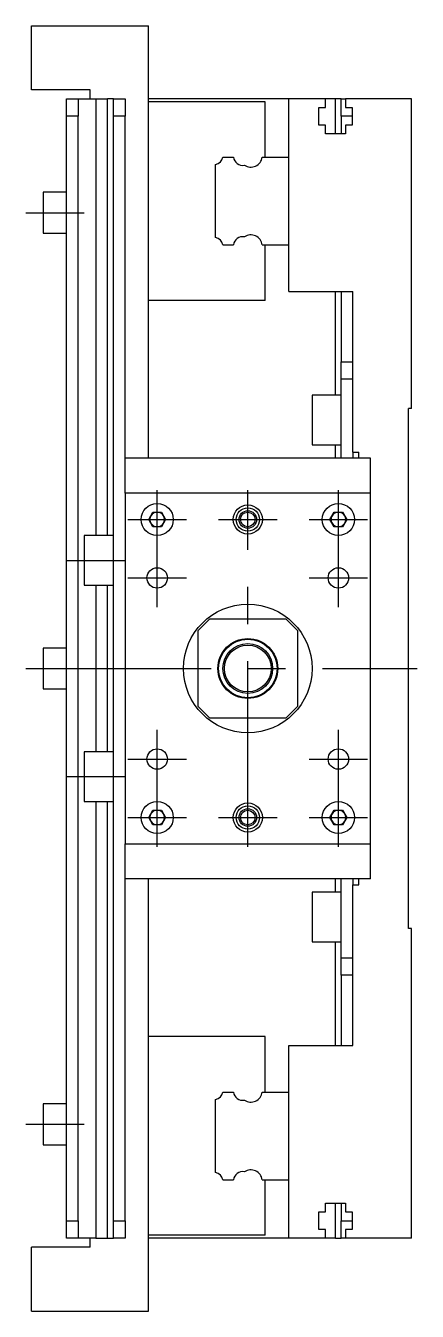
# Model space of a CAD drawing. Extents: x -28 to 853, y -271 to 112.
# Drawn here: x 785.5 to 852.5, y -110 to 110 of the extents above; entities that cross this region are included whole.
import ezdxf

# ---------------------------------------------------------------- set-up
doc = ezdxf.new("R2010")
doc.units = 0
doc.linetypes.add('CENTER', pattern=[50.8, 31.75, -6.35, 6.35, -6.35])
doc.layers.get('0').update_dxf_attribs({"linetype": 'CONTINUOUS'})
doc.layers.add('CENTER', color=1, linetype='CENTER')

msp = doc.modelspace()

# ---------------------------------------------------------------- linework, layer by layer
at = {"color": 7, "linetype": 'CONTINUOUS'}
for p, q in [((786.53, 99), (786.53, 110)), ((786.53, 110), (806.53, 110)), ((806.53, 36), (806.53, 110)), ((796.53, 99), (786.53, 99)), ((792.53, 97.5), (794.53, 97.5)), ((792.53, 94.5), (792.53, 97.5)), ((794.53, 97.5), (797.53, 97.5)), ((794.53, 97.5), (794.53, 94.5)), ((796.53, 97.5), (796.53, 99)), ((797.53, 97.5), (797.53, 22.75)), ((797.53, 97.5), (799.53, 97.5)), ((799.53, 22.75), (799.53, 97.5)), ((800.53, 97.5), (799.53, 97.5)), ((800.53, 97.5), (802.53, 97.5)), ((800.53, 94.5), (800.53, 97.5)), ((802.53, 97.5), (802.53, 94.5)), ((830.53, 97.5), (806.53, 97.5)), ((826.53, 97), (806.53, 97)), ((826.53, 87.5), (826.53, 97)), ((830.53, 87.5), (830.53, 97.5)), ((836.83, 97.5), (830.53, 97.5)), ((838.53, 97.5), (836.83, 97.5)), ((836.83, 96), (836.83, 97.5)), ((838.53, 91.5), (838.53, 97.5)), ((839.53, 97.5), (838.53, 97.5)), ((839.53, 97.5), (840.23, 97.5)), ((839.53, 94.5), (839.53, 97.5)), ((840.23, 97.5), (840.23, 96)), ((851.53, 97.5), (840.23, 97.5)), ((851.53, 44.5), (851.53, 97.5)), ((835.68, 96), (836.83, 96)), ((835.68, 93), (835.68, 96)), ((840.23, 96), (841.38, 96)), ((841.38, 96), (841.38, 93)), ((794.53, 94.5), (792.53, 94.5)), ((792.53, -94.5), (792.53, 94.5)), ((794.53, -94.5), (794.53, 94.5)), ((800.53, -94.5), (800.53, 94.5)), ((802.53, 94.5), (800.53, 94.5)), ((802.53, 36), (802.53, 94.5)), ((836.83, 93), (835.68, 93)), ((836.83, 91.5), (836.83, 93)), ((841.38, 94.5), (839.53, 94.5)), ((839.53, 94.5), (839.53, 91.5)), ((840.23, 93), (840.23, 91.5)), ((841.38, 93), (840.23, 93)), ((840.23, 91.5), (836.83, 91.5)), ((818.03, 73.752272), (818.03, 86.247728)), ((819.282272, 87.5), (821.05668, 87.5)), ((826.007372, 87.5), (830.53, 87.5)), ((830.53, 72.5), (830.53, 87.5)), ((830.53, 72.5), (830.53, 87.5)), ((788.53, 81.5), (788.53, 78)), ((792.53, 81.5), (788.53, 81.5)), ((788.53, 78), (788.53, 74.5)), ((788.53, 74.5), (792.53, 74.5)), ((819.282272, 72.5), (821.05668, 72.5)), ((826.007372, 72.5), (830.53, 72.5)), ((826.53, 63), (826.53, 72.5)), ((830.53, 64.5), (830.53, 72.5)), ((830.53, 64.5), (841.53, 64.5)), ((838.53, 46.75), (838.53, 64.5)), ((839.53, 64.5), (839.53, 52.5)), ((841.53, 37), (841.53, 64.5)), ((826.53, 63), (806.53, 63)), ((839.53, 52.5), (841.53, 52.5)), ((839.53, 49.5), (839.53, 52.5)), ((841.53, 49.5), (839.53, 49.5)), ((839.53, 36), (839.53, 49.5)), ((834.53, 46.75), (834.53, 42.5)), ((839.53, 46.75), (834.53, 46.75)), ((851.03, -44.5), (851.03, 44.5)), ((851.53, 44.5), (851.03, 44.5)), ((834.53, 42.5), (834.53, 38.25)), ((834.53, 38.25), (839.53, 38.25)), ((838.53, 36), (838.53, 38.25)), ((802.53, 30), (802.53, 36)), ((844.53, 36), (802.53, 36)), ((802.53, 30), (802.53, 36)), ((841.53, 37), (842.53, 37)), ((841.53, 37), (841.53, 36)), ((842.53, 36), (842.53, 37)), ((844.53, 30), (844.53, 36)), ((802.53, 30), (802.53, -30)), ((844.53, 30), (802.53, 30)), ((844.53, -30), (844.53, 30)), ((806.586624, 25.5), (807.308312, 26.75)), ((807.308312, 26.75), (808.751688, 26.75)), ((808.751688, 26.75), (809.473376, 25.5)), ((837.586624, 25.5), (838.308312, 26.75)), ((838.308312, 26.75), (839.751688, 26.75)), ((839.751688, 26.75), (840.473376, 25.5)), ((807.308312, 24.25), (806.586624, 25.5)), ((808.751688, 24.25), (807.308312, 24.25)), ((809.473376, 25.5), (808.751688, 24.25)), ((838.308312, 24.25), (837.586624, 25.5)), ((839.751688, 24.25), (838.308312, 24.25)), ((840.473376, 25.5), (839.751688, 24.25)), ((795.53, 22.75), (795.53, 18.5)), ((800.53, 22.75), (795.53, 22.75)), ((795.53, 18.5), (795.53, 14.25)), ((795.53, 14.25), (800.53, 14.25)), ((797.53, 14.25), (797.53, -14.25)), ((799.53, -14.25), (799.53, 14.25)), ((817.03, 8.5), (815.03, 6.5)), ((817.03, 8.5), (830.03, 8.5)), ((832.03, 6.5), (830.03, 8.5)), ((815.03, -6.5), (815.03, 6.5)), ((832.03, 6.5), (832.03, -6.5)), ((788.53, 3.5), (788.53, 0)), ((792.53, 3.5), (788.53, 3.5)), ((788.53, 0), (788.53, -3.5)), ((788.53, -3.5), (792.53, -3.5)), ((815.03, -6.5), (817.03, -8.5)), ((830.03, -8.5), (832.03, -6.5)), ((830.03, -8.5), (817.03, -8.5)), ((795.53, -14.25), (795.53, -18.5)), ((800.53, -14.25), (795.53, -14.25)), ((795.53, -18.5), (795.53, -22.75)), ((795.53, -22.75), (800.53, -22.75)), ((797.53, -22.75), (797.53, -97.5)), ((799.53, -97.5), (799.53, -22.75)), ((806.586624, -25.5), (807.308312, -24.25)), ((807.308312, -26.75), (806.586624, -25.5)), ((807.308312, -24.25), (808.751688, -24.25)), ((808.751688, -24.25), (809.473376, -25.5)), ((809.473376, -25.5), (808.751688, -26.75)), ((837.586624, -25.5), (838.308312, -24.25)), ((838.308312, -26.75), (837.586624, -25.5)), ((838.308312, -24.25), (839.751688, -24.25)), ((839.751688, -24.25), (840.473376, -25.5)), ((840.473376, -25.5), (839.751688, -26.75)), ((808.751688, -26.75), (807.308312, -26.75)), ((839.751688, -26.75), (838.308312, -26.75)), ((802.53, -36), (802.53, -30)), ((802.53, -30), (844.53, -30)), ((802.53, -36), (802.53, -30)), ((844.53, -36), (844.53, -30)), ((802.53, -94.5), (802.53, -36)), ((844.53, -36), (802.53, -36)), ((806.53, -110), (806.53, -36)), ((838.53, -38.25), (838.53, -36)), ((839.53, -49.5), (839.53, -36)), ((841.53, -36), (841.53, -37)), ((841.53, -64.5), (841.53, -37)), ((841.53, -37), (842.53, -37)), ((842.53, -37), (842.53, -36)), ((834.53, -38.25), (834.53, -42.5)), ((839.53, -38.25), (834.53, -38.25)), ((834.53, -42.5), (834.53, -46.75)), ((851.53, -44.5), (851.03, -44.5)), ((851.53, -97.5), (851.53, -44.5)), ((834.53, -46.75), (839.53, -46.75)), ((838.53, -64.5), (838.53, -46.75)), ((839.53, -49.5), (841.53, -49.5)), ((839.53, -52.5), (839.53, -49.5)), ((841.53, -52.5), (839.53, -52.5)), ((839.53, -52.5), (839.53, -64.5)), ((826.53, -63), (806.53, -63)), ((826.53, -72.5), (826.53, -63)), ((830.53, -72.5), (830.53, -64.5)), ((830.53, -64.5), (841.53, -64.5)), ((819.282272, -72.5), (821.05668, -72.5)), ((826.007372, -72.5), (830.53, -72.5)), ((830.53, -87.5), (830.53, -72.5)), ((830.53, -87.5), (830.53, -72.5)), ((788.53, -74.5), (788.53, -78)), ((792.53, -74.5), (788.53, -74.5)), ((818.03, -86.247728), (818.03, -73.752272)), ((788.53, -78), (788.53, -81.5)), ((788.53, -81.5), (792.53, -81.5)), ((819.282272, -87.5), (821.05668, -87.5)), ((826.007372, -87.5), (830.53, -87.5)), ((826.53, -97), (826.53, -87.5)), ((830.53, -97.5), (830.53, -87.5)), ((836.83, -91.5), (840.23, -91.5)), ((836.83, -93), (836.83, -91.5)), ((838.53, -97.5), (838.53, -91.5)), ((839.53, -91.5), (839.53, -94.5)), ((840.23, -91.5), (840.23, -93)), ((792.53, -94.5), (794.53, -94.5)), ((792.53, -97.5), (792.53, -94.5)), ((794.53, -94.5), (794.53, -97.5)), ((800.53, -94.5), (802.53, -94.5)), ((800.53, -97.5), (800.53, -94.5)), ((802.53, -94.5), (802.53, -97.5)), ((835.68, -93), (836.83, -93)), ((835.68, -96), (835.68, -93)), ((839.53, -94.5), (841.38, -94.5)), ((839.53, -97.5), (839.53, -94.5)), ((840.23, -93), (841.38, -93)), ((841.38, -93), (841.38, -96)), ((836.83, -96), (835.68, -96)), ((836.83, -97.5), (836.83, -96)), ((840.23, -96), (840.23, -97.5)), ((841.38, -96), (840.23, -96)), ((786.53, -110), (786.53, -99)), ((796.53, -99), (786.53, -99)), ((794.53, -97.5), (792.53, -97.5)), ((797.53, -97.5), (794.53, -97.5)), ((796.53, -99), (796.53, -97.5)), ((797.53, -97.5), (799.53, -97.5)), ((799.53, -97.5), (800.53, -97.5)), ((802.53, -97.5), (800.53, -97.5)), ((826.53, -97), (806.53, -97)), ((830.53, -97.5), (806.53, -97.5)), ((836.83, -97.5), (830.53, -97.5)), ((838.53, -97.5), (836.83, -97.5)), ((838.53, -97.5), (839.53, -97.5)), ((840.23, -97.5), (839.53, -97.5)), ((851.53, -97.5), (840.23, -97.5)), ((786.53, -110), (806.53, -110))]:
    msp.add_line(p, q, dxfattribs=at)
for centre, radius in [((808.03, 25.5), 2.75), ((823.53, 25.5), 2.5), ((823.53, 25.5), 2), ((823.53, 25.5), 1.25), ((839.03, 25.5), 2.75), ((808.03, 15.5), 1.75), ((839.03, 15.5), 1.75), ((823.53, 0), 11), ((823.53, 0), 5.125), ((823.53, 0), 5), ((823.53, 0), 4.25), ((823.53, 0), 4), ((808.03, -15.5), 1.75), ((839.03, -15.5), 1.75), ((808.03, -25.5), 2.75), ((823.53, -25.5), 2.5), ((823.53, -25.5), 2), ((839.03, -25.5), 2.75), ((823.53, -25.5), 1.25)]:
    msp.add_circle(centre, radius, dxfattribs=at)
at = {"color": 3, "linetype": 'CONTINUOUS'}
for centre in [(823.53, 25.5), (823.53, -25.5)]:
    msp.add_circle(centre, 1.5, dxfattribs=at)
at = {"color": 7, "linetype": 'CONTINUOUS'}
for centre, radius, start, end in [((817.63, 87.9), 1.7, 283.608961, 346.391039), ((822.73, 87.8), 1.7, 190.164249, 277.540197), ((824.03, 87.8), 2, 237.42103, 351.373073), ((817.63, 72.1), 1.7, 13.608961, 76.391039), ((822.73, 72.2), 1.7, 82.459803, 169.835751), ((824.03, 72.2), 2, 8.626927, 122.57897), ((808.03, 25.5), 1.25, 90, 150), ((808.03, 25.5), 1.25, 30, 90), ((839.03, 25.5), 1.25, 90, 150), ((839.03, 25.5), 1.25, 30, 90), ((808.03, 25.5), 1.25, 150, 180), ((808.03, 25.5), 1.25, 180, 210), ((808.03, 25.5), 1.25, 210, 270), ((808.03, 25.5), 1.25, 270, 330), ((808.03, 25.5), 1.25, 330, 30), ((839.03, 25.5), 1.25, 150, 180), ((839.03, 25.5), 1.25, 180, 210), ((839.03, 25.5), 1.25, 210, 270), ((839.03, 25.5), 1.25, 270, 330), ((839.03, 25.5), 1.25, 330, 30), ((808.03, -25.5), 1.25, 150, 180), ((808.03, -25.5), 1.25, 180, 210), ((808.03, -25.5), 1.25, 90, 150), ((808.03, -25.5), 1.25, 210, 270), ((808.03, -25.5), 1.25, 30, 90), ((808.03, -25.5), 1.25, 270, 330), ((808.03, -25.5), 1.25, 330, 30), ((839.03, -25.5), 1.25, 150, 180), ((839.03, -25.5), 1.25, 180, 210), ((839.03, -25.5), 1.25, 90, 150), ((839.03, -25.5), 1.25, 210, 270), ((839.03, -25.5), 1.25, 30, 90), ((839.03, -25.5), 1.25, 270, 330), ((839.03, -25.5), 1.25, 330, 30), ((817.63, -72.1), 1.7, 283.608961, 346.391039), ((822.73, -72.2), 1.7, 190.164249, 277.540197), ((824.03, -72.2), 2, 237.42103, 351.373073), ((817.63, -87.9), 1.7, 13.608961, 76.391039), ((822.73, -87.8), 1.7, 82.459803, 169.835751), ((824.03, -87.8), 2, 8.626927, 122.57897)]:
    msp.add_arc(centre, radius, start, end, dxfattribs=at)
at = {"layer": 'CENTER', "color": 1, "linetype": 'CENTER'}
for p, q in [((785.53, 78), (795.53, 78)), ((808.03, 10.5), (808.03, 30.5)), ((823.53, -30.5), (823.53, 30.5)), ((839.03, 10.5), (839.03, 30.5)), ((803.03, 25.5), (813.03, 25.5)), ((818.53, 25.5), (828.53, 25.5)), ((834.03, 25.5), (844.03, 25.5)), ((792.53, 18.5), (802.53, 18.5)), ((803.03, 15.5), (813.03, 15.5)), ((834.03, 15.5), (844.03, 15.5)), ((785.53, 0), (852.53, 0)), ((808.03, -30.5), (808.03, -10.5)), ((839.03, -30.5), (839.03, -10.5)), ((803.03, -15.5), (813.03, -15.5)), ((834.03, -15.5), (844.03, -15.5)), ((792.53, -18.5), (802.53, -18.5)), ((803.03, -25.5), (813.03, -25.5)), ((818.53, -25.5), (828.53, -25.5)), ((834.03, -25.5), (844.03, -25.5)), ((785.53, -78), (795.53, -78))]:
    msp.add_line(p, q, dxfattribs=at)

doc.saveas('drawing.dxf')
